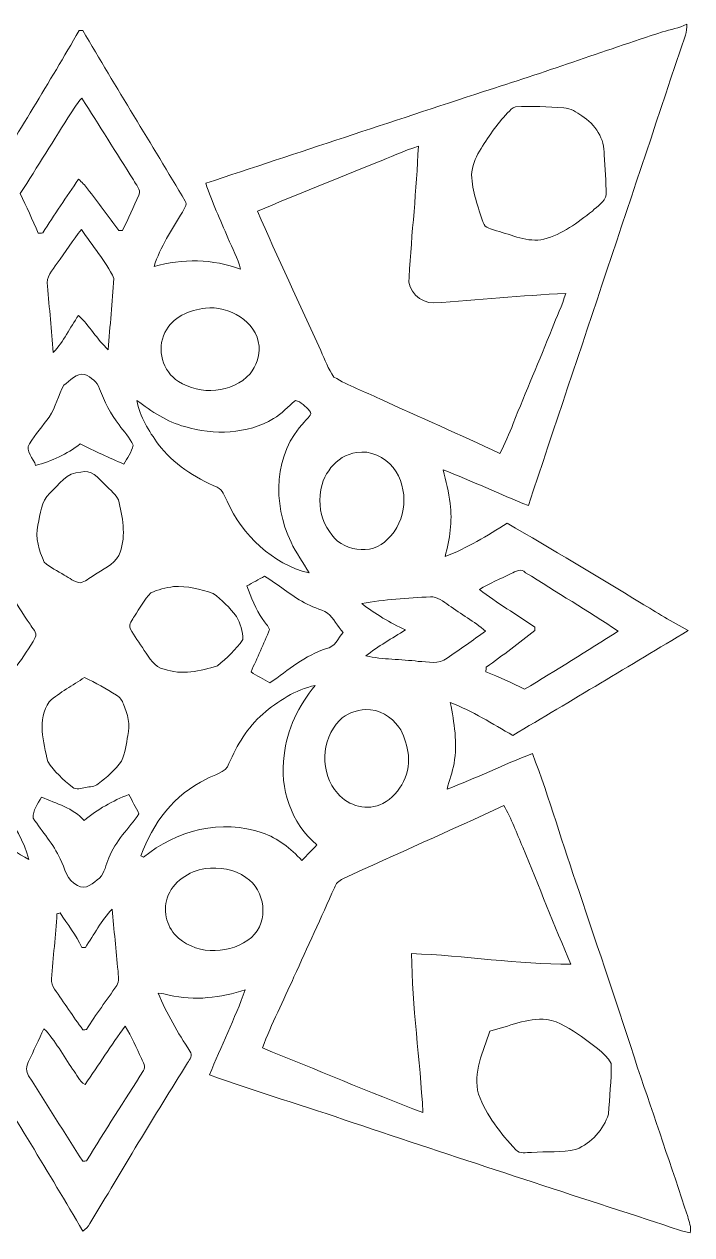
# Model space of a CAD drawing. Header units: centimetres. Extents: x -16.2 to 16.2, y -16.1 to 16.1.
# Drawn here: x -1.55 to 16.22, y -16.11 to 16.11 of the extents above; entities that cross this region are included whole.
import ezdxf

# ---------------------------------------------------------------- set-up
doc = ezdxf.new("R2010")
doc.units = ezdxf.units.CM
doc.header["$MEASUREMENT"] = 0
doc.layers.add('Layer 1', color=7, linetype='Continuous')

msp = doc.modelspace()

# ---------------------------------------------------------------- linework, layer by layer
at = {"layer": 'Layer 1', "color": 9, "lineweight": 9}
for points, knots in [([(15.43489, 15.90516), (15.65291, 15.97007), (15.87974, 16.00923), (16.08576, 16.11048), (16.08576, 16.11048), (16.08118, 16.01276), (16.07377, 15.91398), (16.04625, 15.81944), (16.04625, 15.81944), (14.65172, 11.64749), (13.26107, 7.47342), (11.86795, 3.30112), (11.86795, 3.30112), (11.10489, 3.59921), (10.36512, 3.95517), (9.60136, 4.25079), (9.60136, 4.25079), (9.66556, 3.95129), (9.76011, 3.65777), (9.78551, 3.35051), (9.78551, 3.35051), (9.85183, 2.87814), (9.77351, 2.40224), (9.65462, 1.94469), (9.65462, 1.94469), (10.23953, 2.16764), (10.77611, 2.49502), (11.30457, 2.82628), (11.30457, 2.82628), (12.50577, 2.14365), (13.68158, 1.41693), (14.86551, 0.70467), (14.86551, 0.70467), (15.28037, 0.45596), (15.68959, 0.19702), (16.11928, -0.02628), (16.11928, -0.02628), (14.56917, -0.96467), (13.01131, -1.89107), (11.4552, -2.81958), (11.4552, -2.81958), (10.91016, -2.51196), (10.38064, -2.16694), (9.79186, -1.94681), (9.79186, -1.94681), (9.8924, -2.47738), (9.99047, -3.02348), (9.89028, -3.56288), (9.89028, -3.56288), (9.85183, -3.79677), (9.76081, -4.01726), (9.70437, -4.24692), (9.70437, -4.24692), (10.47201, -3.96011), (11.20932, -3.5971), (11.97449, -3.30324), (11.97449, -3.30324), (12.43945, -4.49951), (12.77953, -5.74023), (13.21098, -6.94849), (13.21098, -6.94849), (13.73062, -8.52153), (14.2739, -10.08715), (14.77378, -11.66654), (14.77378, -11.66654), (15.22322, -12.98346), (15.6716, -14.30073), (16.10799, -15.62224), (16.10799, -15.62224), (16.13515, -15.76335), (16.21594, -15.91046), (16.1729, -16.05756), (16.1729, -16.05756), (15.86422, -16.00747), (15.576, -15.87483), (15.27931, -15.78204), (15.27931, -15.78204), (12.5848, -14.91033), (9.89451, -14.02556), (7.20811, -13.1288), (7.20811, -13.1288), (5.93952, -12.68607), (4.64871, -12.30965), (3.38435, -11.85563), (3.38435, -11.85563), (3.68845, -11.09574), (4.05534, -10.36091), (4.33579, -9.5915), (4.33579, -9.5915), (3.68668, -9.79047), (2.98042, -9.90018), (2.31261, -9.72838), (2.31261, -9.72838), (2.21701, -9.70474), (2.12, -9.6864), (2.02228, -9.67617), (2.02228, -9.67617), (2.23712, -10.22685), (2.54651, -10.73097), (2.86401, -11.22698), (2.86401, -11.22698), (2.94726, -11.32964), (2.85342, -11.44288), (2.80051, -11.53425), (2.80051, -11.53425), (1.91644, -12.94924), (1.05531, -14.37905), (0.20336, -15.81379), (0.20336, -15.81379), (0.15749, -15.89423), (0.09117, -15.95914), (0.01497, -16.01206), (0.01497, -16.01206), (-0.89378, -14.45489), (-1.84981, -12.9249), (-2.76598, -11.37232), (-2.76598, -11.37232), (-2.43401, -10.8428), (-2.09146, -10.30799), (-1.88191, -9.71638), (-1.88191, -9.71638), (-2.42731, -9.85961), (-3.00551, -9.93616), (-3.56396, -9.82257), (-3.56396, -9.82257), (-3.77774, -9.78235), (-3.98341, -9.71039), (-4.19543, -9.66206), (-4.19543, -9.66206), (-3.90227, -10.42406), (-3.53468, -11.15572), (-3.25316, -11.9223), (-3.25316, -11.9223), (-4.21236, -12.28496), (-5.20226, -12.55766), (-6.16958, -12.89773), (-6.16958, -12.89773), (-7.09738, -13.20783), (-8.03154, -13.4964), (-8.95652, -13.81531), (-8.95652, -13.81531), (-9.95065, -14.10847), (-10.91479, -14.4937), (-11.90856, -14.78827), (-11.90856, -14.78827), (-12.80709, -15.0846), (-13.70456, -15.38411), (-14.60132, -15.68609), (-14.60132, -15.68609), (-15.08603, -15.8459), (-15.56546, -16.06144), (-16.0791, -16.11048), (-16.0791, -16.11048), (-15.79124, -15.11671), (-15.42893, -14.14621), (-15.11778, -13.15949), (-15.11778, -13.15949), (-14.4976, -11.31835), (-13.88729, -9.47367), (-13.27134, -7.63076), (-13.27134, -7.63076), (-12.97466, -6.71107), (-12.63176, -5.8069), (-12.35377, -4.88156), (-12.35377, -4.88156), (-12.18091, -4.37674), (-12.02992, -3.86415), (-11.8373, -3.36674), (-11.8373, -3.36674), (-11.07319, -3.65884), (-10.33271, -4.00985), (-9.57388, -4.31571), (-9.57388, -4.31571), (-9.69065, -3.86168), (-9.79789, -3.3999), (-9.78661, -2.92788), (-9.78661, -2.92788), (-9.80001, -2.61391), (-9.70194, -2.3137), (-9.62327, -2.01454), (-9.62327, -2.01454), (-10.22511, -2.20363), (-10.7638, -2.54935), (-11.28309, -2.90001), (-11.28309, -2.90001), (-12.88717, -1.94998), (-14.47361, -0.96996), (-16.08933, -0.04075), (-16.08933, -0.04075), (-14.70644, 0.84296), (-13.26993, 1.64094), (-11.8747, 2.50525), (-11.8747, 2.50525), (-11.7417, 2.58427), (-11.61223, 2.67105), (-11.47147, 2.73456), (-11.47147, 2.73456), (-11.38469, 2.77089), (-11.30461, 2.69257), (-11.23194, 2.65836), (-11.23194, 2.65836), (-10.76098, 2.36555), (-10.28085, 2.07839), (-9.75838, 1.88648), (-9.75838, 1.88648), (-9.96758, 2.64389), (-9.94641, 3.44999), (-9.69277, 4.19364), (-9.69277, 4.19364), (-10.46076, 3.90366), (-11.19172, 3.51702), (-11.97418, 3.26584), (-11.97418, 3.26584), (-12.79157, 5.66332), (-13.57368, 8.07279), (-14.38471, 10.47274), (-14.38471, 10.47274), (-14.8278, 11.89302), (-15.33368, 13.29214), (-15.80464, 14.70325), (-15.80464, 14.70325), (-15.94646, 15.11882), (-16.08863, 15.53545), (-16.18529, 15.96443), (-16.18529, 15.96443), (-15.8371, 15.94361), (-15.50478, 15.83178), (-15.17987, 15.71325), (-15.17987, 15.71325), (-11.59283, 14.52686), (-8.00261, 13.34999), (-4.4198, 12.14949), (-4.4198, 12.14949), (-4.07443, 12.03484), (-3.73047, 11.91595), (-3.38157, 11.81117), (-3.38157, 11.81117), (-3.64086, 11.03224), (-4.04479, 10.30905), (-4.32173, 9.53611), (-4.32173, 9.53611), (-3.75093, 9.72449), (-3.14345, 9.78976), (-2.54514, 9.71814), (-2.54514, 9.71814), (-2.35675, 9.69169), (-2.17437, 9.63171), (-1.98457, 9.6109), (-1.98457, 9.6109), (-2.18742, 10.05293), (-2.4072, 10.48826), (-2.67284, 10.89607), (-2.67284, 10.89607), (-2.73881, 11.01531), (-2.83829, 11.12044), (-2.87357, 11.25414), (-2.87357, 11.25414), (-2.80125, 11.46475), (-2.64991, 11.63937), (-2.54302, 11.83305), (-2.54302, 11.83305), (-1.73022, 13.20712), (-0.87685, 14.55649), (-0.08557, 15.94326), (-0.08557, 15.94326), (-0.06052, 15.94397), (-0.01007, 15.94538), (0.01497, 15.94608), (0.01497, 15.94608), (0.89868, 14.4175), (1.8406, 12.92313), (2.73877, 11.40301), (2.73877, 11.40301), (2.80368, 11.30282), (2.7042, 11.19522), (2.66222, 11.11197), (2.66222, 11.11197), (2.38246, 10.64419), (2.07731, 10.1831), (1.90762, 9.66064), (1.90762, 9.66064), (2.65939, 9.87442), (3.47749, 9.86843), (4.21056, 9.58762), (4.21056, 9.58762), (4.13965, 9.87972), (3.99007, 10.145), (3.87577, 10.42088), (3.87577, 10.42088), (3.67328, 10.90418), (3.44679, 11.37796), (3.28381, 11.87644), (3.28381, 11.87644), (5.74479, 12.69382), (8.20788, 13.50451), (10.67098, 14.3166), (10.67098, 14.3166), (12.26941, 14.81437), (13.84245, 15.38869), (15.43489, 15.90516), (15.43489, 15.90516), (15.43489, 15.90516), (15.43489, 15.90516), (15.43489, 15.90516)], [0, 0, 0, 0, 0.01298701, 0.01298701, 0.01298701, 0.01298701, 0.02597403, 0.02597403, 0.02597403, 0.02597403, 0.03896104, 0.03896104, 0.03896104, 0.03896104, 0.05194805, 0.05194805, 0.05194805, 0.05194805, 0.06493506, 0.06493506, 0.06493506, 0.06493506, 0.07792208, 0.07792208, 0.07792208, 0.07792208, 0.09090909, 0.09090909, 0.09090909, 0.09090909, 0.1038961, 0.1038961, 0.1038961, 0.1038961, 0.11688312, 0.11688312, 0.11688312, 0.11688312, 0.12987013, 0.12987013, 0.12987013, 0.12987013, 0.14285714, 0.14285714, 0.14285714, 0.14285714, 0.15584416, 0.15584416, 0.15584416, 0.15584416, 0.16883117, 0.16883117, 0.16883117, 0.16883117, 0.18181818, 0.18181818, 0.18181818, 0.18181818, 0.19480519, 0.19480519, 0.19480519, 0.19480519, 0.20779221, 0.20779221, 0.20779221, 0.20779221, 0.22077922, 0.22077922, 0.22077922, 0.22077922, 0.23376623, 0.23376623, 0.23376623, 0.23376623, 0.24675325, 0.24675325, 0.24675325, 0.24675325, 0.25974026, 0.25974026, 0.25974026, 0.25974026, 0.27272727, 0.27272727, 0.27272727, 0.27272727, 0.28571429, 0.28571429, 0.28571429, 0.28571429, 0.2987013, 0.2987013, 0.2987013, 0.2987013, 0.31168831, 0.31168831, 0.31168831, 0.31168831, 0.32467532, 0.32467532, 0.32467532, 0.32467532, 0.33766234, 0.33766234, 0.33766234, 0.33766234, 0.35064935, 0.35064935, 0.35064935, 0.35064935, 0.36363636, 0.36363636, 0.36363636, 0.36363636, 0.37662338, 0.37662338, 0.37662338, 0.37662338, 0.38961039, 0.38961039, 0.38961039, 0.38961039, 0.4025974, 0.4025974, 0.4025974, 0.4025974, 0.41558442, 0.41558442, 0.41558442, 0.41558442, 0.42857143, 0.42857143, 0.42857143, 0.42857143, 0.44155844, 0.44155844, 0.44155844, 0.44155844, 0.45454545, 0.45454545, 0.45454545, 0.45454545, 0.46753247, 0.46753247, 0.46753247, 0.46753247, 0.48051948, 0.48051948, 0.48051948, 0.48051948, 0.49350649, 0.49350649, 0.49350649, 0.49350649, 0.50649351, 0.50649351, 0.50649351, 0.50649351, 0.51948052, 0.51948052, 0.51948052, 0.51948052, 0.53246753, 0.53246753, 0.53246753, 0.53246753, 0.54545455, 0.54545455, 0.54545455, 0.54545455, 0.55844156, 0.55844156, 0.55844156, 0.55844156, 0.57142857, 0.57142857, 0.57142857, 0.57142857, 0.58441558, 0.58441558, 0.58441558, 0.58441558, 0.5974026, 0.5974026, 0.5974026, 0.5974026, 0.61038961, 0.61038961, 0.61038961, 0.61038961, 0.62337662, 0.62337662, 0.62337662, 0.62337662, 0.63636364, 0.63636364, 0.63636364, 0.63636364, 0.64935065, 0.64935065, 0.64935065, 0.64935065, 0.66233766, 0.66233766, 0.66233766, 0.66233766, 0.67532468, 0.67532468, 0.67532468, 0.67532468, 0.68831169, 0.68831169, 0.68831169, 0.68831169, 0.7012987, 0.7012987, 0.7012987, 0.7012987, 0.71428571, 0.71428571, 0.71428571, 0.71428571, 0.72727273, 0.72727273, 0.72727273, 0.72727273, 0.74025974, 0.74025974, 0.74025974, 0.74025974, 0.75324675, 0.75324675, 0.75324675, 0.75324675, 0.76623377, 0.76623377, 0.76623377, 0.76623377, 0.77922078, 0.77922078, 0.77922078, 0.77922078, 0.79220779, 0.79220779, 0.79220779, 0.79220779, 0.80519481, 0.80519481, 0.80519481, 0.80519481, 0.81818182, 0.81818182, 0.81818182, 0.81818182, 0.83116883, 0.83116883, 0.83116883, 0.83116883, 0.84415584, 0.84415584, 0.84415584, 0.84415584, 0.85714286, 0.85714286, 0.85714286, 0.85714286, 0.87012987, 0.87012987, 0.87012987, 0.87012987, 0.88311688, 0.88311688, 0.88311688, 0.88311688, 0.8961039, 0.8961039, 0.8961039, 0.8961039, 0.90909091, 0.90909091, 0.90909091, 0.90909091, 0.92207792, 0.92207792, 0.92207792, 0.92207792, 0.93506494, 0.93506494, 0.93506494, 0.93506494, 0.94805195, 0.94805195, 0.94805195, 0.94805195, 0.96103896, 0.96103896, 0.96103896, 0.96103896, 0.97402597, 0.97402597, 0.97402597, 0.97402597, 1, 1, 1, 1]), ([(-0.29653, 13.7511), (-0.75232, 13.03814), (-1.19647, 12.31812), (-1.65014, 11.60409), (-1.65014, 11.60409), (-1.49068, 11.25379), (-1.32453, 10.9063), (-1.17424, 10.55211), (-1.17424, 10.55211), (-1.13438, 10.55246), (-1.09451, 10.55282), (-1.0543, 10.55352), (-1.0543, 10.55352), (-0.75126, 11.04035), (-0.41718, 11.50673), (-0.10074, 11.98509), (-0.10074, 11.98509), (-0.01043, 11.91031), (0.06754, 11.82246), (0.13844, 11.72933), (0.13844, 11.72933), (0.42067, 11.3635), (0.69513, 10.99202), (0.96994, 10.62055), (0.96994, 10.62055), (0.99534, 10.6202), (1.04685, 10.61949), (1.07225, 10.61879), (1.07225, 10.61879), (1.21406, 10.93452), (1.36717, 11.24532), (1.5044, 11.56282), (1.5044, 11.56282), (1.57284, 11.71275), (1.4155, 11.8401), (1.36223, 11.96499), (1.36223, 11.96499), (0.9008, 12.68783), (0.44924, 13.41667), (-0.01184, 14.13986), (-0.01184, 14.13986), (-0.12473, 14.0245), (-0.20728, 13.88445), (-0.29653, 13.7511), (-0.29653, 13.7511), (-0.29653, 13.7511), (-0.29653, 13.7511), (-0.29653, 13.7511)], [0, 0, 0, 0, 0.07692308, 0.07692308, 0.07692308, 0.07692308, 0.15384615, 0.15384615, 0.15384615, 0.15384615, 0.23076923, 0.23076923, 0.23076923, 0.23076923, 0.30769231, 0.30769231, 0.30769231, 0.30769231, 0.38461538, 0.38461538, 0.38461538, 0.38461538, 0.46153846, 0.46153846, 0.46153846, 0.46153846, 0.53846154, 0.53846154, 0.53846154, 0.53846154, 0.61538462, 0.61538462, 0.61538462, 0.61538462, 0.69230769, 0.69230769, 0.69230769, 0.69230769, 0.76923077, 0.76923077, 0.76923077, 0.76923077, 0.84615385, 0.84615385, 0.84615385, 0.84615385, 1, 1, 1, 1]), ([(11.52893, 13.91549), (11.43651, 13.89362), (11.379, 13.80966), (11.31444, 13.74792), (11.31444, 13.74792), (11.02728, 13.43995), (10.78422, 13.09211), (10.56726, 12.73192), (10.56726, 12.73192), (10.45084, 12.54107), (10.37817, 12.32411), (10.35842, 12.1008), (10.35842, 12.1008), (10.37606, 11.6616), (10.52916, 11.24214), (10.6678, 10.82939), (10.6678, 10.82939), (10.70626, 10.67347), (10.89711, 10.66077), (11.01917, 10.61349), (11.01917, 10.61349), (11.43298, 10.50378), (11.84114, 10.29141), (12.28106, 10.38807), (12.28106, 10.38807), (12.77142, 10.51366), (13.17746, 10.83398), (13.57116, 11.13737), (13.57116, 11.13737), (13.7024, 11.26719), (13.89925, 11.37726), (13.93982, 11.57199), (13.93982, 11.57199), (13.93629, 11.92512), (13.90489, 12.2779), (13.88231, 12.63032), (13.88231, 12.63032), (13.90983, 13.05577), (13.64278, 13.4523), (13.29071, 13.66784), (13.29071, 13.66784), (13.14642, 13.7705), (12.99296, 13.8714), (12.80952, 13.88304), (12.80952, 13.88304), (12.38336, 13.90985), (11.95579, 13.93948), (11.52893, 13.91549), (11.52893, 13.91549), (11.52893, 13.91549), (11.52893, 13.91549), (11.52893, 13.91549)], [0, 0, 0, 0, 0.07142857, 0.07142857, 0.07142857, 0.07142857, 0.14285714, 0.14285714, 0.14285714, 0.14285714, 0.21428571, 0.21428571, 0.21428571, 0.21428571, 0.28571429, 0.28571429, 0.28571429, 0.28571429, 0.35714286, 0.35714286, 0.35714286, 0.35714286, 0.42857143, 0.42857143, 0.42857143, 0.42857143, 0.5, 0.5, 0.5, 0.5, 0.57142857, 0.57142857, 0.57142857, 0.57142857, 0.64285714, 0.64285714, 0.64285714, 0.64285714, 0.71428571, 0.71428571, 0.71428571, 0.71428571, 0.78571429, 0.78571429, 0.78571429, 0.78571429, 0.85714286, 0.85714286, 0.85714286, 0.85714286, 1, 1, 1, 1]), ([(7.80854, 12.41901), (6.75903, 11.99109), (5.70739, 11.56776), (4.65929, 11.13702), (4.65929, 11.13702), (5.20363, 9.891), (5.78218, 8.66016), (6.34381, 7.42191), (6.34381, 7.42191), (6.45317, 7.18449), (6.54136, 6.93296), (6.69658, 6.72024), (6.69658, 6.72024), (7.0797, 6.48105), (7.51009, 6.33359), (7.91649, 6.13886), (7.91649, 6.13886), (8.97517, 5.64603), (10.05115, 5.19095), (11.10489, 4.68683), (11.10489, 4.68683), (11.25165, 4.93906), (11.35537, 5.21211), (11.46579, 5.48093), (11.46579, 5.48093), (11.79916, 6.32865), (12.1657, 7.16262), (12.49907, 8.01035), (12.49907, 8.01035), (12.61761, 8.32291), (12.77036, 8.62312), (12.86137, 8.94556), (12.86137, 8.94556), (11.68874, 8.89405), (10.5214, 8.76317), (9.35018, 8.69121), (9.35018, 8.69121), (9.00128, 8.68839), (8.63157, 9.01647), (8.69472, 9.38336), (8.69472, 9.38336), (8.76104, 10.54364), (8.89474, 11.70005), (8.9406, 12.86175), (8.9406, 12.86175), (8.55219, 12.74392), (8.18707, 12.5633), (7.80854, 12.41901), (7.80854, 12.41901), (7.80854, 12.41901), (7.80854, 12.41901), (7.80854, 12.41901)], [0, 0, 0, 0, 0.07142857, 0.07142857, 0.07142857, 0.07142857, 0.14285714, 0.14285714, 0.14285714, 0.14285714, 0.21428571, 0.21428571, 0.21428571, 0.21428571, 0.28571429, 0.28571429, 0.28571429, 0.28571429, 0.35714286, 0.35714286, 0.35714286, 0.35714286, 0.42857143, 0.42857143, 0.42857143, 0.42857143, 0.5, 0.5, 0.5, 0.5, 0.57142857, 0.57142857, 0.57142857, 0.57142857, 0.64285714, 0.64285714, 0.64285714, 0.64285714, 0.71428571, 0.71428571, 0.71428571, 0.71428571, 0.78571429, 0.78571429, 0.78571429, 0.78571429, 0.85714286, 0.85714286, 0.85714286, 0.85714286, 1, 1, 1, 1]), ([(-0.67153, 9.75025), (-0.7876, 9.56363), (-0.98692, 9.38371), (-0.92553, 9.13959), (-0.92553, 9.13959), (-0.8765, 8.55115), (-0.82111, 7.96307), (-0.77102, 7.37464), (-0.77102, 7.37464), (-0.49832, 7.66674), (-0.32687, 8.03504), (-0.10144, 8.36171), (-0.10144, 8.36171), (0.18924, 8.08267), (0.39209, 7.72565), (0.68454, 7.44767), (0.68454, 7.44767), (0.73746, 8.07843), (0.79673, 8.71061), (0.84153, 9.34208), (0.84153, 9.34208), (0.62669, 9.81869), (0.25839, 10.20745), (-0.02348, 10.64419), (-0.02348, 10.64419), (-0.2609, 10.36232), (-0.44928, 10.0434), (-0.67153, 9.75025), (-0.67153, 9.75025), (-0.67153, 9.75025), (-0.67153, 9.75025), (-0.67153, 9.75025)], [0, 0, 0, 0, 0.11111111, 0.11111111, 0.11111111, 0.11111111, 0.22222222, 0.22222222, 0.22222222, 0.22222222, 0.33333333, 0.33333333, 0.33333333, 0.33333333, 0.44444444, 0.44444444, 0.44444444, 0.44444444, 0.55555556, 0.55555556, 0.55555556, 0.55555556, 0.66666667, 0.66666667, 0.66666667, 0.66666667, 0.77777778, 0.77777778, 0.77777778, 0.77777778, 1, 1, 1, 1]), ([(3.27534, 8.5568), (2.85942, 8.50106), (2.38529, 8.31197), (2.20008, 7.9031), (2.20008, 7.9031), (1.96407, 7.46319), (2.14258, 6.86699), (2.55709, 6.60029), (2.55709, 6.60029), (3.13811, 6.23058), (3.9876, 6.2835), (4.46279, 6.80561), (4.46279, 6.80561), (4.62613, 7.01199), (4.72526, 7.2801), (4.70268, 7.54503), (4.70268, 7.54503), (4.64059, 8.21566), (3.89588, 8.61642), (3.27534, 8.5568), (3.27534, 8.5568), (3.27534, 8.5568), (3.27534, 8.5568), (3.27534, 8.5568)], [0, 0, 0, 0, 0.14285714, 0.14285714, 0.14285714, 0.14285714, 0.28571429, 0.28571429, 0.28571429, 0.28571429, 0.42857143, 0.42857143, 0.42857143, 0.42857143, 0.57142857, 0.57142857, 0.57142857, 0.57142857, 0.71428571, 0.71428571, 0.71428571, 0.71428571, 1, 1, 1, 1]), ([(-0.49056, 6.50434), (-0.64966, 6.23693), (-0.69729, 5.91238), (-0.87826, 5.65556), (-0.87826, 5.65556), (-1.05641, 5.4206), (-1.24444, 5.19306), (-1.40496, 4.94577), (-1.40496, 4.94577), (-1.54078, 4.74997), (-1.28501, 4.54889), (-1.24127, 4.36474), (-1.24127, 4.36474), (-0.81758, 4.4868), (-0.40201, 4.65966), (-0.0577, 4.94047), (-0.0577, 4.94047), (0.32648, 4.75139), (0.71347, 4.56865), (1.10753, 4.40108), (1.10753, 4.40108), (1.19889, 4.56159), (1.31214, 4.71999), (1.34883, 4.90273), (1.34883, 4.90273), (1.27615, 5.11051), (1.09906, 5.26291), (0.98052, 5.4453), (0.98052, 5.4453), (0.74946, 5.73317), (0.59388, 6.06936), (0.45347, 6.40803), (0.45347, 6.40803), (0.40162, 6.59324), (0.23228, 6.71071), (0.06824, 6.78938), (0.06824, 6.78938), (-0.16283, 6.82925), (-0.3244, 6.62075), (-0.49056, 6.50434), (-0.49056, 6.50434), (-0.49056, 6.50434), (-0.49056, 6.50434), (-0.49056, 6.50434)], [0, 0, 0, 0, 0.08333333, 0.08333333, 0.08333333, 0.08333333, 0.16666667, 0.16666667, 0.16666667, 0.16666667, 0.25, 0.25, 0.25, 0.25, 0.33333333, 0.33333333, 0.33333333, 0.33333333, 0.41666667, 0.41666667, 0.41666667, 0.41666667, 0.5, 0.5, 0.5, 0.5, 0.58333333, 0.58333333, 0.58333333, 0.58333333, 0.66666667, 0.66666667, 0.66666667, 0.66666667, 0.75, 0.75, 0.75, 0.75, 0.83333333, 0.83333333, 0.83333333, 0.83333333, 1, 1, 1, 1]), ([(5.09003, 5.61428), (4.38589, 5.19589), (3.50289, 5.17049), (2.73101, 5.39979), (2.73101, 5.39979), (2.25335, 5.51938), (1.84483, 5.80654), (1.45325, 6.093), (1.45325, 6.093), (1.52345, 5.65873), (1.77181, 5.28514), (2.01946, 4.93307), (2.01946, 4.93307), (2.41598, 4.40672), (2.98995, 4.04195), (3.58932, 3.78477), (3.58932, 3.78477), (3.74419, 3.7248), (3.77946, 3.54559), (3.85319, 3.41365), (3.85319, 3.41365), (4.25466, 2.5049), (5.05934, 1.74889), (6.03301, 1.50407), (6.03301, 1.50407), (5.89013, 1.78876), (5.67529, 2.03182), (5.55394, 2.32851), (5.55394, 2.32851), (5.0537, 3.34239), (5.09674, 4.69282), (5.91412, 5.53067), (5.91412, 5.53067), (5.96633, 5.61428), (6.14872, 5.71094), (6.04747, 5.82101), (6.04747, 5.82101), (5.93811, 5.92755), (5.82134, 6.06866), (5.66894, 6.09547), (5.66894, 6.09547), (5.47103, 5.94131), (5.31369, 5.73705), (5.09003, 5.61428), (5.09003, 5.61428), (5.09003, 5.61428), (5.09003, 5.61428), (5.09003, 5.61428)], [0, 0, 0, 0, 0.07692308, 0.07692308, 0.07692308, 0.07692308, 0.15384615, 0.15384615, 0.15384615, 0.15384615, 0.23076923, 0.23076923, 0.23076923, 0.23076923, 0.30769231, 0.30769231, 0.30769231, 0.30769231, 0.38461538, 0.38461538, 0.38461538, 0.38461538, 0.46153846, 0.46153846, 0.46153846, 0.46153846, 0.53846154, 0.53846154, 0.53846154, 0.53846154, 0.61538462, 0.61538462, 0.61538462, 0.61538462, 0.69230769, 0.69230769, 0.69230769, 0.69230769, 0.76923077, 0.76923077, 0.76923077, 0.76923077, 0.84615385, 0.84615385, 0.84615385, 0.84615385, 1, 1, 1, 1]), ([(7.29701, 4.71117), (6.74738, 4.63567), (6.35474, 4.09663), (6.32652, 3.56394), (6.32652, 3.56394), (6.30041, 3.22986), (6.37273, 2.88237), (6.57346, 2.60967), (6.57346, 2.60967), (6.87262, 2.08192), (7.708, 1.94433), (8.12181, 2.40612), (8.12181, 2.40612), (8.64321, 2.88307), (8.70071, 3.75302), (8.27279, 4.30759), (8.27279, 4.30759), (8.04913, 4.59652), (7.66249, 4.77502), (7.29701, 4.71117), (7.29701, 4.71117), (7.29701, 4.71117), (7.29701, 4.71117), (7.29701, 4.71117)], [0, 0, 0, 0, 0.14285714, 0.14285714, 0.14285714, 0.14285714, 0.28571429, 0.28571429, 0.28571429, 0.28571429, 0.42857143, 0.42857143, 0.42857143, 0.42857143, 0.57142857, 0.57142857, 0.57142857, 0.57142857, 0.71428571, 0.71428571, 0.71428571, 0.71428571, 1, 1, 1, 1]), ([(-0.04183, 4.18518), (-0.41083, 4.18941), (-0.6232, 3.85321), (-0.86168, 3.62708), (-0.86168, 3.62708), (-1.10651, 3.41471), (-1.11251, 3.0704), (-1.17918, 2.77654), (-1.17918, 2.77654), (-1.26244, 2.44316), (-1.15061, 2.09603), (-1.01126, 1.79546), (-1.01126, 1.79546), (-0.86239, 1.64271), (-0.65389, 1.56474), (-0.47998, 1.44515), (-0.47998, 1.44515), (-0.34239, 1.37424), (-0.21398, 1.26524), (-0.05629, 1.24301), (-0.05629, 1.24301), (0.08024, 1.267), (0.18466, 1.37213), (0.30213, 1.43845), (0.30213, 1.43845), (0.53285, 1.60531), (0.82777, 1.70938), (0.97135, 1.9715), (0.97135, 1.9715), (1.17208, 2.41564), (1.08671, 2.91553), (0.98299, 3.37202), (0.98299, 3.37202), (0.93607, 3.58651), (0.73605, 3.71281), (0.5967, 3.86344), (0.5967, 3.86344), (0.42455, 4.02678), (0.23616, 4.2829), (-0.04183, 4.18518), (-0.04183, 4.18518), (-0.04183, 4.18518), (-0.04183, 4.18518), (-0.04183, 4.18518)], [0, 0, 0, 0, 0.08333333, 0.08333333, 0.08333333, 0.08333333, 0.16666667, 0.16666667, 0.16666667, 0.16666667, 0.25, 0.25, 0.25, 0.25, 0.33333333, 0.33333333, 0.33333333, 0.33333333, 0.41666667, 0.41666667, 0.41666667, 0.41666667, 0.5, 0.5, 0.5, 0.5, 0.58333333, 0.58333333, 0.58333333, 0.58333333, 0.66666667, 0.66666667, 0.66666667, 0.66666667, 0.75, 0.75, 0.75, 0.75, 0.83333333, 0.83333333, 0.83333333, 0.83333333, 1, 1, 1, 1]), ([(11.40652, 1.48854), (11.12606, 1.34708), (10.83079, 1.23207), (10.56479, 1.06415), (10.56479, 1.06415), (11.03892, 0.70573), (11.54692, 0.39493), (12.04011, 0.06367), (12.04011, 0.06367), (12.04081, 0.04004), (12.04222, -0.00723), (12.04293, -0.03087), (12.04293, -0.03087), (11.60654, -0.34766), (11.19415, -0.69727), (10.74647, -0.99925), (10.74647, -0.99925), (10.7433, -1.04123), (10.74012, -1.08321), (10.73695, -1.12589), (10.73695, -1.12589), (11.09043, -1.25607), (11.42804, -1.42364), (11.76565, -1.58909), (11.76565, -1.58909), (12.60702, -1.09026), (13.43076, -0.5618), (14.25908, -0.0411), (14.25908, -0.0411), (13.44416, 0.4863), (12.61866, 1.0003), (11.79387, 1.51253), (11.79387, 1.51253), (11.67745, 1.64271), (11.52611, 1.53829), (11.40652, 1.48854), (11.40652, 1.48854), (11.40652, 1.48854), (11.40652, 1.48854), (11.40652, 1.48854)], [0, 0, 0, 0, 0.09090909, 0.09090909, 0.09090909, 0.09090909, 0.18181818, 0.18181818, 0.18181818, 0.18181818, 0.27272727, 0.27272727, 0.27272727, 0.27272727, 0.36363636, 0.36363636, 0.36363636, 0.36363636, 0.45454545, 0.45454545, 0.45454545, 0.45454545, 0.54545455, 0.54545455, 0.54545455, 0.54545455, 0.63636364, 0.63636364, 0.63636364, 0.63636364, 0.72727273, 0.72727273, 0.72727273, 0.72727273, 0.81818182, 0.81818182, 0.81818182, 0.81818182, 1, 1, 1, 1]), ([(4.37636, 1.15905), (4.49631, 0.85249), (4.60779, 0.53746), (4.80252, 0.26829), (4.80252, 0.26829), (4.86108, 0.17797), (4.94151, 0.0986), (4.98349, -0.00265), (4.98349, -0.00265), (4.82968, -0.38224), (4.64977, -0.75265), (4.48925, -1.13013), (4.48925, -1.13013), (4.64941, -1.23913), (4.82333, -1.32486), (4.99231, -1.41835), (4.99231, -1.41835), (5.47174, -1.08532), (5.92647, -0.68598), (6.49303, -0.50853), (6.49303, -0.50853), (6.71704, -0.46373), (6.80877, -0.24077), (6.93753, -0.0792), (6.93753, -0.0792), (6.79571, 0.08907), (6.69235, 0.29051), (6.52196, 0.43374), (6.52196, 0.43374), (6.3304, 0.55333), (6.10427, 0.6006), (5.90742, 0.71067), (5.90742, 0.71067), (5.53594, 0.91634), (5.21386, 1.1975), (4.85156, 1.41764), (4.85156, 1.41764), (4.69316, 1.33156), (4.5337, 1.2476), (4.37636, 1.15905), (4.37636, 1.15905), (4.37636, 1.15905), (4.37636, 1.15905), (4.37636, 1.15905)], [0, 0, 0, 0, 0.08333333, 0.08333333, 0.08333333, 0.08333333, 0.16666667, 0.16666667, 0.16666667, 0.16666667, 0.25, 0.25, 0.25, 0.25, 0.33333333, 0.33333333, 0.33333333, 0.33333333, 0.41666667, 0.41666667, 0.41666667, 0.41666667, 0.5, 0.5, 0.5, 0.5, 0.58333333, 0.58333333, 0.58333333, 0.58333333, 0.66666667, 0.66666667, 0.66666667, 0.66666667, 0.75, 0.75, 0.75, 0.75, 0.83333333, 0.83333333, 0.83333333, 0.83333333, 1, 1, 1, 1]), ([(-2.75574, 1.0705), (-2.99704, 1.03522), (-3.23799, 0.99254), (-3.47612, 0.9435), (-3.47612, 0.9435), (-3.72341, 0.81827), (-3.8991, 0.59496), (-4.09454, 0.40446), (-4.09454, 0.40446), (-4.17673, 0.29933), (-4.31432, 0.17974), (-4.26563, 0.03051), (-4.26563, 0.03051), (-4.17391, -0.42386), (-3.78762, -0.71173), (-3.46201, -1.00101), (-3.46201, -1.00101), (-3.03409, -1.15059), (-2.55078, -1.2723), (-2.10064, -1.13506), (-2.10064, -1.13506), (-1.98528, -1.09626), (-1.84205, -1.08038), (-1.75597, -0.98266), (-1.75597, -0.98266), (-1.57429, -0.73678), (-1.40425, -0.48137), (-1.2515, -0.21643), (-1.2515, -0.21643), (-1.17706, -0.08273), (-1.34499, 0.0351), (-1.38979, 0.14587), (-1.38979, 0.14587), (-1.6011, 0.41257), (-1.7274, 0.77064), (-2.02938, 0.95232), (-2.02938, 0.95232), (-2.25692, 1.0451), (-2.50951, 1.11142), (-2.75574, 1.0705), (-2.75574, 1.0705), (-2.75574, 1.0705), (-2.75574, 1.0705), (-2.75574, 1.0705)], [0, 0, 0, 0, 0.08333333, 0.08333333, 0.08333333, 0.08333333, 0.16666667, 0.16666667, 0.16666667, 0.16666667, 0.25, 0.25, 0.25, 0.25, 0.33333333, 0.33333333, 0.33333333, 0.33333333, 0.41666667, 0.41666667, 0.41666667, 0.41666667, 0.5, 0.5, 0.5, 0.5, 0.58333333, 0.58333333, 0.58333333, 0.58333333, 0.66666667, 0.66666667, 0.66666667, 0.66666667, 0.75, 0.75, 0.75, 0.75, 0.83333333, 0.83333333, 0.83333333, 0.83333333, 1, 1, 1, 1]), ([(2.42903, 1.14176), (2.22266, 1.11107), (2.0124, 1.06592), (1.82437, 0.9749), (1.82437, 0.9749), (1.63987, 0.80063), (1.53121, 0.56039), (1.38587, 0.35542), (1.38587, 0.35542), (1.34177, 0.25806), (1.22041, 0.14552), (1.27686, 0.02699), (1.27686, 0.02699), (1.37599, -0.18045), (1.52486, -0.35966), (1.64481, -0.55545), (1.64481, -0.55545), (1.78345, -0.7516), (1.91221, -1.0056), (2.17538, -1.05146), (2.17538, -1.05146), (2.63823, -1.22855), (3.14164, -1.10684), (3.59637, -0.96679), (3.59637, -0.96679), (3.84332, -0.76183), (4.08638, -0.53675), (4.26771, -0.27041), (4.26771, -0.27041), (4.27617, -0.05662), (4.2035, 0.16139), (4.1019, 0.34872), (4.1019, 0.34872), (3.92657, 0.58085), (3.7142, 0.78863), (3.48137, 0.96114), (3.48137, 0.96114), (3.14482, 1.07156), (2.78639, 1.16293), (2.42903, 1.14176), (2.42903, 1.14176), (2.42903, 1.14176), (2.42903, 1.14176), (2.42903, 1.14176)], [0, 0, 0, 0, 0.08333333, 0.08333333, 0.08333333, 0.08333333, 0.16666667, 0.16666667, 0.16666667, 0.16666667, 0.25, 0.25, 0.25, 0.25, 0.33333333, 0.33333333, 0.33333333, 0.33333333, 0.41666667, 0.41666667, 0.41666667, 0.41666667, 0.5, 0.5, 0.5, 0.5, 0.58333333, 0.58333333, 0.58333333, 0.58333333, 0.66666667, 0.66666667, 0.66666667, 0.66666667, 0.75, 0.75, 0.75, 0.75, 0.83333333, 0.83333333, 0.83333333, 0.83333333, 1, 1, 1, 1]), ([(7.4353, 0.69056), (7.79231, 0.41151), (8.18672, 0.17868), (8.5977, -0.01253), (8.5977, -0.01253), (8.23893, -0.2316), (7.87839, -0.44856), (7.54184, -0.7008), (7.54184, -0.7008), (8.0001, -0.80451), (8.47458, -0.78758), (8.93919, -0.84826), (8.93919, -0.84826), (9.19107, -0.85566), (9.49235, -0.94386), (9.70507, -0.76465), (9.70507, -0.76465), (10.04868, -0.52758), (10.38981, -0.28663), (10.72954, -0.04357), (10.72954, -0.04357), (10.42474, 0.21184), (10.07725, 0.4101), (9.75587, 0.64294), (9.75587, 0.64294), (9.60453, 0.73783), (9.45213, 0.88106), (9.25987, 0.87154), (9.25987, 0.87154), (8.65027, 0.83132), (8.03608, 0.80557), (7.4353, 0.69056), (7.4353, 0.69056), (7.4353, 0.69056), (7.4353, 0.69056), (7.4353, 0.69056)], [0, 0, 0, 0, 0.1, 0.1, 0.1, 0.1, 0.2, 0.2, 0.2, 0.2, 0.3, 0.3, 0.3, 0.3, 0.4, 0.4, 0.4, 0.4, 0.5, 0.5, 0.5, 0.5, 0.6, 0.6, 0.6, 0.6, 0.7, 0.7, 0.7, 0.7, 0.8, 0.8, 0.8, 0.8, 1, 1, 1, 1]), ([(0.06013, -1.27618), (-0.25596, -1.4882), (-0.5971, -1.66776), (-0.8832, -1.92176), (-0.8832, -1.92176), (-1.20564, -2.4026), (-1.03348, -2.99667), (-0.9213, -3.51526), (-0.9213, -3.51526), (-0.74738, -3.77843), (-0.5082, -3.99715), (-0.26372, -4.19506), (-0.26372, -4.19506), (-0.16283, -4.27867), (-0.03018, -4.22469), (0.08341, -4.20776), (0.08341, -4.20776), (0.19771, -4.17813), (0.32859, -4.1873), (0.42384, -4.10828), (0.42384, -4.10828), (0.65174, -3.93118), (0.87257, -3.73504), (1.04226, -3.50044), (1.04226, -3.50044), (1.14633, -3.28842), (1.16503, -3.04606), (1.21265, -2.81781), (1.21265, -2.81781), (1.28603, -2.53665), (1.20489, -2.24526), (1.09553, -1.98526), (1.09553, -1.98526), (1.06343, -1.88613), (0.99922, -1.80217), (0.91138, -1.7489), (0.91138, -1.7489), (0.63516, -1.57815), (0.34976, -1.42293), (0.06013, -1.27618), (0.06013, -1.27618), (0.06013, -1.27618), (0.06013, -1.27618), (0.06013, -1.27618)], [0, 0, 0, 0, 0.08333333, 0.08333333, 0.08333333, 0.08333333, 0.16666667, 0.16666667, 0.16666667, 0.16666667, 0.25, 0.25, 0.25, 0.25, 0.33333333, 0.33333333, 0.33333333, 0.33333333, 0.41666667, 0.41666667, 0.41666667, 0.41666667, 0.5, 0.5, 0.5, 0.5, 0.58333333, 0.58333333, 0.58333333, 0.58333333, 0.66666667, 0.66666667, 0.66666667, 0.66666667, 0.75, 0.75, 0.75, 0.75, 0.83333333, 0.83333333, 0.83333333, 0.83333333, 1, 1, 1, 1]), ([(-6.02988, -1.56016), (-5.80198, -1.92705), (-5.53034, -2.27665), (-5.3984, -2.69328), (-5.3984, -2.69328), (-5.01176, -3.69623), (-5.20049, -4.94683), (-6.00059, -5.69824), (-6.00059, -5.69824), (-6.13677, -5.80443), (-5.96214, -5.93108), (-5.89194, -6.01186), (-5.89194, -6.01186), (-5.81609, -6.07395), (-5.70744, -6.24329), (-5.60266, -6.13181), (-5.60266, -6.13181), (-5.36418, -5.89227), (-5.11301, -5.65133), (-4.79092, -5.52962), (-4.79092, -5.52962), (-4.00423, -5.18143), (-3.08806, -5.27456), (-2.31336, -5.60758), (-2.31336, -5.60758), (-1.99339, -5.74058), (-1.72246, -5.96212), (-1.41872, -6.1244), (-1.41872, -6.1244), (-1.68189, -5.15955), (-2.4199, -4.34358), (-3.33959, -3.95764), (-3.33959, -3.95764), (-3.46871, -3.88391), (-3.65674, -3.85745), (-3.71706, -3.70117), (-3.71706, -3.70117), (-3.92168, -3.28525), (-4.11288, -2.85133), (-4.44308, -2.51654), (-4.44308, -2.51654), (-4.87312, -2.07134), (-5.41534, -1.68681), (-6.02988, -1.56016), (-6.02988, -1.56016), (-6.02988, -1.56016), (-6.02988, -1.56016), (-6.02988, -1.56016)], [0, 0, 0, 0, 0.07692308, 0.07692308, 0.07692308, 0.07692308, 0.15384615, 0.15384615, 0.15384615, 0.15384615, 0.23076923, 0.23076923, 0.23076923, 0.23076923, 0.30769231, 0.30769231, 0.30769231, 0.30769231, 0.38461538, 0.38461538, 0.38461538, 0.38461538, 0.46153846, 0.46153846, 0.46153846, 0.46153846, 0.53846154, 0.53846154, 0.53846154, 0.53846154, 0.61538462, 0.61538462, 0.61538462, 0.61538462, 0.69230769, 0.69230769, 0.69230769, 0.69230769, 0.76923077, 0.76923077, 0.76923077, 0.76923077, 0.84615385, 0.84615385, 0.84615385, 0.84615385, 1, 1, 1, 1]), ([(4.80393, -2.24949), (4.39259, -2.60191), (4.11989, -3.07887), (3.90117, -3.56711), (3.90117, -3.56711), (3.81651, -3.83205), (3.49618, -3.85357), (3.2951, -3.98657), (3.2951, -3.98657), (2.45408, -4.38168), (1.86106, -5.16308), (1.55908, -6.02598), (1.55908, -6.02598), (1.57672, -6.0348), (1.612, -6.05279), (1.62964, -6.06196), (1.62964, -6.06196), (2.489, -5.34617), (3.71596, -5.02797), (4.78876, -5.41567), (4.78876, -5.41567), (5.20645, -5.54549), (5.54406, -5.83653), (5.84357, -6.14451), (5.84357, -6.14451), (5.97656, -6.00516), (6.1145, -5.87075), (6.24291, -5.72753), (6.24291, -5.72753), (5.55676, -5.16202), (5.24243, -4.22363), (5.37226, -3.35192), (5.37226, -3.35192), (5.43717, -2.66012), (5.76349, -2.02406), (6.19352, -1.48855), (6.19352, -1.48855), (5.66824, -1.60073), (5.20821, -1.90765), (4.80393, -2.24949), (4.80393, -2.24949), (4.80393, -2.24949), (4.80393, -2.24949), (4.80393, -2.24949)], [0, 0, 0, 0, 0.08333333, 0.08333333, 0.08333333, 0.08333333, 0.16666667, 0.16666667, 0.16666667, 0.16666667, 0.25, 0.25, 0.25, 0.25, 0.33333333, 0.33333333, 0.33333333, 0.33333333, 0.41666667, 0.41666667, 0.41666667, 0.41666667, 0.5, 0.5, 0.5, 0.5, 0.58333333, 0.58333333, 0.58333333, 0.58333333, 0.66666667, 0.66666667, 0.66666667, 0.66666667, 0.75, 0.75, 0.75, 0.75, 0.83333333, 0.83333333, 0.83333333, 0.83333333, 1, 1, 1, 1]), ([(7.54113, -2.1306), (7.28925, -2.15177), (7.01902, -2.22585), (6.84546, -2.42165), (6.84546, -2.42165), (6.34063, -2.92894), (6.32158, -3.8324), (6.79536, -4.36651), (6.79536, -4.36651), (7.0797, -4.70094), (7.59687, -4.84311), (7.99516, -4.63356), (7.99516, -4.63356), (8.47211, -4.37109), (8.76421, -3.78372), (8.6612, -3.24468), (8.6612, -3.24468), (8.6097, -3.02172), (8.55925, -2.78783), (8.42378, -2.59803), (8.42378, -2.59803), (8.22023, -2.32075), (7.89321, -2.1172), (7.54113, -2.1306), (7.54113, -2.1306), (7.54113, -2.1306), (7.54113, -2.1306), (7.54113, -2.1306)], [0, 0, 0, 0, 0.125, 0.125, 0.125, 0.125, 0.25, 0.25, 0.25, 0.25, 0.375, 0.375, 0.375, 0.375, 0.5, 0.5, 0.5, 0.5, 0.625, 0.625, 0.625, 0.625, 0.75, 0.75, 0.75, 0.75, 1, 1, 1, 1]), ([(0.04672, -5.08159), (-0.24326, -4.74504), (-0.69517, -4.63815), (-1.08428, -4.46035), (-1.08428, -4.46035), (-1.18341, -4.63533), (-1.32453, -4.8096), (-1.30442, -5.02373), (-1.30442, -5.02373), (-1.06911, -5.38568), (-0.76678, -5.70636), (-0.59004, -6.10464), (-0.59004, -6.10464), (-0.45634, -6.35371), (-0.41718, -6.6832), (-0.12826, -6.81302), (-0.12826, -6.81302), (0.07812, -6.96295), (0.30354, -6.72518), (0.46159, -6.61935), (0.46159, -6.61935), (0.59176, -6.46801), (0.62845, -6.25951), (0.70889, -6.08171), (0.70889, -6.08171), (0.87575, -5.62769), (1.24123, -5.29537), (1.50793, -4.90308), (1.50793, -4.90308), (1.41832, -4.73163), (1.3266, -4.56124), (1.23735, -4.38979), (1.23735, -4.38979), (0.81013, -4.56301), (0.40126, -4.7842), (0.04672, -5.08159), (0.04672, -5.08159), (0.04672, -5.08159), (0.04672, -5.08159), (0.04672, -5.08159)], [0, 0, 0, 0, 0.09090909, 0.09090909, 0.09090909, 0.09090909, 0.18181818, 0.18181818, 0.18181818, 0.18181818, 0.27272727, 0.27272727, 0.27272727, 0.27272727, 0.36363636, 0.36363636, 0.36363636, 0.36363636, 0.45454545, 0.45454545, 0.45454545, 0.45454545, 0.54545455, 0.54545455, 0.54545455, 0.54545455, 0.63636364, 0.63636364, 0.63636364, 0.63636364, 0.72727273, 0.72727273, 0.72727273, 0.72727273, 0.81818182, 0.81818182, 0.81818182, 0.81818182, 1, 1, 1, 1]), ([(6.93153, -6.6391), (6.82358, -6.67967), (6.74774, -6.76681), (6.70717, -6.87194), (6.70717, -6.87194), (6.35968, -7.66886), (5.98609, -8.45414), (5.6319, -9.24825), (5.6319, -9.24825), (5.35321, -9.87866), (5.03253, -10.49249), (4.79335, -11.13878), (4.79335, -11.13878), (6.21786, -11.70887), (7.63074, -12.30965), (9.06407, -12.85716), (9.06407, -12.85716), (8.9847, -11.44676), (8.77621, -10.042), (8.75963, -8.62806), (8.75963, -8.62806), (10.17497, -8.6771), (11.58044, -8.91064), (12.99825, -8.91134), (12.99825, -8.91134), (12.56222, -7.87488), (12.14347, -6.83137), (11.71908, -5.79032), (11.71908, -5.79032), (11.55257, -5.42131), (11.4231, -5.03185), (11.2132, -4.68401), (11.2132, -4.68401), (9.79538, -5.3557), (8.35182, -5.97235), (6.93153, -6.6391), (6.93153, -6.6391), (6.93153, -6.6391), (6.93153, -6.6391), (6.93153, -6.6391)], [0, 0, 0, 0, 0.09090909, 0.09090909, 0.09090909, 0.09090909, 0.18181818, 0.18181818, 0.18181818, 0.18181818, 0.27272727, 0.27272727, 0.27272727, 0.27272727, 0.36363636, 0.36363636, 0.36363636, 0.36363636, 0.45454545, 0.45454545, 0.45454545, 0.45454545, 0.54545455, 0.54545455, 0.54545455, 0.54545455, 0.63636364, 0.63636364, 0.63636364, 0.63636364, 0.72727273, 0.72727273, 0.72727273, 0.72727273, 0.81818182, 0.81818182, 0.81818182, 0.81818182, 1, 1, 1, 1]), ([(3.27358, -6.36464), (2.83508, -6.42779), (2.40434, -6.71636), (2.25723, -7.14746), (2.25723, -7.14746), (2.1394, -7.51858), (2.25723, -7.96449), (2.56168, -8.21179), (2.56168, -8.21179), (3.09437, -8.6831), (3.96926, -8.63935), (4.50372, -8.19344), (4.50372, -8.19344), (4.97714, -7.77081), (4.87378, -6.93297), (4.35167, -6.59995), (4.35167, -6.59995), (4.04687, -6.36888), (3.64329, -6.32266), (3.27358, -6.36464), (3.27358, -6.36464), (3.27358, -6.36464), (3.27358, -6.36464), (3.27358, -6.36464)], [0, 0, 0, 0, 0.14285714, 0.14285714, 0.14285714, 0.14285714, 0.28571429, 0.28571429, 0.28571429, 0.28571429, 0.42857143, 0.42857143, 0.42857143, 0.42857143, 0.57142857, 0.57142857, 0.57142857, 0.57142857, 0.71428571, 0.71428571, 0.71428571, 0.71428571, 1, 1, 1, 1]), ([(0.08059, -8.46473), (0.05766, -8.46402), (0.01144, -8.46296), (-0.01149, -8.46226), (-0.01149, -8.46226), (-0.16883, -8.13559), (-0.39319, -7.84737), (-0.58863, -7.54398), (-0.58863, -7.54398), (-0.6098, -7.54998), (-0.65248, -7.56126), (-0.67365, -7.56691), (-0.67365, -7.56691), (-0.70293, -8.14582), (-0.78019, -8.72085), (-0.81899, -9.2994), (-0.81899, -9.2994), (-0.82993, -9.39641), (-0.79395, -9.49131), (-0.73856, -9.56998), (-0.73856, -9.56998), (-0.48844, -9.93264), (-0.24503, -10.29988), (0.01568, -10.65548), (0.01568, -10.65548), (0.03967, -10.65371), (0.088, -10.65019), (0.11199, -10.64878), (0.11199, -10.64878), (0.35576, -10.24096), (0.65279, -9.86914), (0.91597, -9.47438), (0.91597, -9.47438), (0.99181, -9.36114), (0.9523, -9.21403), (0.94983, -9.08985), (0.94983, -9.08985), (0.89233, -8.54128), (0.84718, -7.99201), (0.79602, -7.44308), (0.79602, -7.44308), (0.50639, -7.744), (0.31236, -8.12042), (0.08059, -8.46473), (0.08059, -8.46473), (0.08059, -8.46473), (0.08059, -8.46473), (0.08059, -8.46473)], [0, 0, 0, 0, 0.07692308, 0.07692308, 0.07692308, 0.07692308, 0.15384615, 0.15384615, 0.15384615, 0.15384615, 0.23076923, 0.23076923, 0.23076923, 0.23076923, 0.30769231, 0.30769231, 0.30769231, 0.30769231, 0.38461538, 0.38461538, 0.38461538, 0.38461538, 0.46153846, 0.46153846, 0.46153846, 0.46153846, 0.53846154, 0.53846154, 0.53846154, 0.53846154, 0.61538462, 0.61538462, 0.61538462, 0.61538462, 0.69230769, 0.69230769, 0.69230769, 0.69230769, 0.76923077, 0.76923077, 0.76923077, 0.76923077, 0.84615385, 0.84615385, 0.84615385, 0.84615385, 1, 1, 1, 1]), ([(0.07389, -12.11104), (-0.09086, -12.03202), (-0.14589, -11.83164), (-0.25667, -11.70076), (-0.25667, -11.70076), (-0.51243, -11.3441), (-0.71316, -10.93982), (-1.02255, -10.62514), (-1.02255, -10.62514), (-1.15625, -10.91865), (-1.2956, -11.20934), (-1.43142, -11.50179), (-1.43142, -11.50179), (-1.49668, -11.6175), (-1.50444, -11.7692), (-1.42754, -11.88138), (-1.42754, -11.88138), (-0.95093, -12.63985), (-0.47398, -13.39833), (0.0118, -14.15115), (0.0118, -14.15115), (0.03755, -14.14904), (0.08941, -14.1448), (0.11551, -14.14269), (0.11551, -14.14269), (0.60305, -13.33059), (1.12622, -12.54037), (1.62787, -11.73745), (1.62787, -11.73745), (1.69243, -11.63444), (1.61799, -11.52014), (1.57919, -11.42277), (1.57919, -11.42277), (1.43384, -11.1349), (1.31214, -10.83363), (1.13998, -10.56023), (1.13998, -10.56023), (0.76392, -11.06223), (0.43619, -11.59916), (0.07389, -12.11104)], [0, 0, 0, 0, 0.09090909, 0.09090909, 0.09090909, 0.09090909, 0.18181818, 0.18181818, 0.18181818, 0.18181818, 0.27272727, 0.27272727, 0.27272727, 0.27272727, 0.36363636, 0.36363636, 0.36363636, 0.36363636, 0.45454545, 0.45454545, 0.45454545, 0.45454545, 0.54545455, 0.54545455, 0.54545455, 0.54545455, 0.63636364, 0.63636364, 0.63636364, 0.63636364, 0.72727273, 0.72727273, 0.72727273, 0.72727273, 0.81818182, 0.81818182, 0.81818182, 0.81818182, 1, 1, 1, 1]), ([(10.84172, -10.69252), (10.66498, -11.23121), (10.38452, -11.78966), (10.5408, -12.36927), (10.5408, -12.36927), (10.74612, -12.93231), (11.12959, -13.41173), (11.53387, -13.84565), (11.53387, -13.84565), (11.63829, -13.96594), (11.81292, -13.91867), (11.94944, -13.91761), (11.94944, -13.91761), (12.34738, -13.88728), (12.75625, -13.93278), (13.14677, -13.83506), (13.14677, -13.83506), (13.54682, -13.66573), (13.86997, -13.31436), (13.99979, -12.9002), (13.99979, -12.9002), (14.02766, -12.45006), (14.07599, -11.99991), (14.07528, -11.54906), (14.07528, -11.54906), (13.88372, -11.24215), (13.56093, -11.0453), (13.28047, -10.82905), (13.28047, -10.82905), (12.99578, -10.64207), (12.70404, -10.43146), (12.35972, -10.37749), (12.35972, -10.37749), (11.83162, -10.33339), (11.34161, -10.56411), (10.84172, -10.69252), (10.84172, -10.69252), (10.84172, -10.69252), (10.84172, -10.69252), (10.84172, -10.69252)], [0, 0, 0, 0, 0.09090909, 0.09090909, 0.09090909, 0.09090909, 0.18181818, 0.18181818, 0.18181818, 0.18181818, 0.27272727, 0.27272727, 0.27272727, 0.27272727, 0.36363636, 0.36363636, 0.36363636, 0.36363636, 0.45454545, 0.45454545, 0.45454545, 0.45454545, 0.54545455, 0.54545455, 0.54545455, 0.54545455, 0.63636364, 0.63636364, 0.63636364, 0.63636364, 0.72727273, 0.72727273, 0.72727273, 0.72727273, 0.81818182, 0.81818182, 0.81818182, 0.81818182, 1, 1, 1, 1])]:
    msp.add_open_spline(points, degree=3, knots=knots, dxfattribs=at)

doc.saveas('drawing.dxf')
